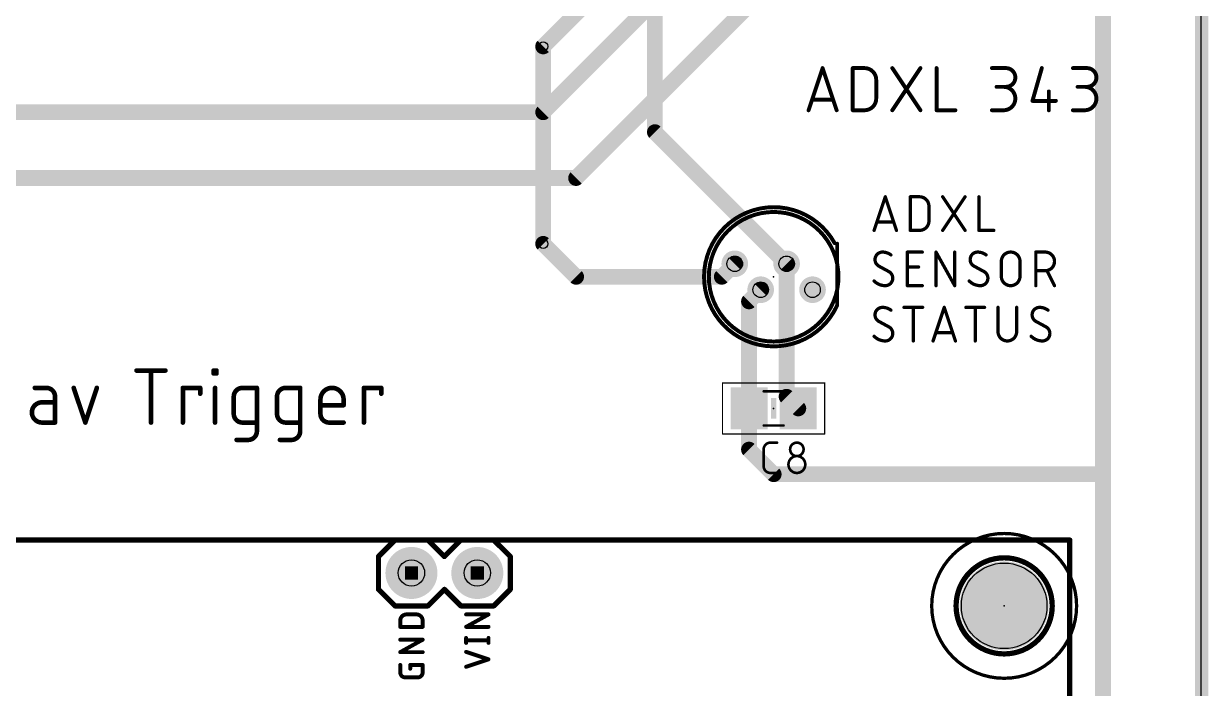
# Model space of a CAD drawing. Extents: x -9 to 239, y 2 to 147.
# Drawn here: x 190.78 to 236.47, y 75.56 to 101.21 of the extents above; entities that cross this region are included whole.
import ezdxf

# ---------------------------------------------------------------- set-up
doc = ezdxf.new("R2010")
doc.units = 0
for name, color, linetype in [('1', 12, 'CONTINUOUS'), ('16', 132, 'CONTINUOUS'), ('17', 110, 'CONTINUOUS'), ('18', 110, 'CONTINUOUS'), ('20', 53, 'CONTINUOUS'), ('21', 40, 'CONTINUOUS'), ('23', 53, 'CONTINUOUS'), ('25', 253, 'CONTINUOUS'), ('29', 253, 'CONTINUOUS'), ('30', 253, 'CONTINUOUS'), ('31', 253, 'CONTINUOUS'), ('35', 253, 'CONTINUOUS'), ('39', 12, 'CONTINUOUS'), ('41', 12, 'CONTINUOUS'), ('42', 132, 'CONTINUOUS'), ('44', 253, 'CONTINUOUS'), ('51', 253, 'CONTINUOUS')]:
    doc.layers.add(name, color=color, linetype=linetype)

# ---------------------------------------------------------------- blocks, each defined once
blk = doc.blocks.new('RECT')
blk.add_solid([(-0.5, -0.5), (0.5, -0.5), (-0.5, 0.5), (0.5, 0.5)])
blk = doc.blocks.new('ROUNDP')
at = {"const_width": 0.5}
blk.add_lwpolyline([(0, -0.25, 1), (0, 0.25, 1), (0, -0.25)], format="xyb", dxfattribs=at)
blk = doc.blocks.new('ROUNDV')
at = {"const_width": 0.5}
blk.add_lwpolyline([(0, -0.25, 1), (0, 0.25, 1), (0, -0.25)], format="xyb", dxfattribs=at)

msp = doc.modelspace()

# ---------------------------------------------------------------- linework, layer by layer
at = {"layer": '1', "const_width": 0.6096}
for points in [[(210.82, 97.79), (228.6, 115.57)], [(212.09, 95.25), (227.33, 110.49)], [(232.41, 106.68), (232.41, 83.82)], [(216.13, 105.64), (210.82, 100.33)], [(166.37, 97.79), (210.82, 97.79)], [(166.37, 95.25), (212.09, 95.25)], [(210.82, 92.71), (212.09, 91.44)], [(217.71, 91.44), (218.21, 91.94)], [(220.21, 91.94), (220.21, 86.81)], [(212.09, 91.44), (217.71, 91.44)], [(219.21, 90.94), (218.76, 90.49)], [(218.76, 90.49), (218.76, 86.36)], [(220.21, 86.81), (220.66, 86.36)], [(218.76, 84.77), (218.76, 86.36)], [(219.71, 83.82), (218.76, 84.77)], [(232.41, 83.82), (219.71, 83.82)], [(232.41, 83.82), (232.41, 26.67)]]:
    msp.add_lwpolyline(points, dxfattribs=at)
at = {"layer": '1', "const_width": 0.3048}
for points in [[(210.7122, 100.4378, 1), (210.9278, 100.2222)], [(210.7122, 97.8978, 1), (210.9278, 97.6822)], [(210.82, 97.6376, 1), (210.82, 97.9424)], [(211.9822, 95.3578, 1), (212.1978, 95.1422)], [(212.09, 95.0976, 1), (212.09, 95.4024)], [(210.9278, 92.8178, 1), (210.7122, 92.6022)], [(218.3178, 91.8322, 1), (218.1022, 92.0478)], [(220.3624, 91.94, 1), (220.0576, 91.94)], [(212.09, 91.5924, 1), (212.09, 91.2876)], [(211.9822, 91.3322, 1), (212.1978, 91.5478)], [(217.6022, 91.5478, 1), (217.8178, 91.3322)], [(217.71, 91.2876, 1), (217.71, 91.5924)], [(219.3178, 90.8322, 1), (219.1022, 91.0478)], [(218.6522, 90.5978, 1), (218.8678, 90.3822)], [(218.9124, 90.49, 1), (218.6076, 90.49)], [(220.3178, 86.9178, 1), (220.1022, 86.7022)], [(220.0576, 86.81, 1), (220.3624, 86.81)], [(218.9124, 86.36, 1), (218.6076, 86.36)], [(218.6076, 86.36, 1), (218.9124, 86.36)], [(220.5522, 86.2522, 1), (220.7678, 86.4678)], [(218.8678, 84.8778, 1), (218.6522, 84.6622)], [(218.6076, 84.77, 1), (218.9124, 84.77)], [(219.71, 83.9724, 1), (219.71, 83.6676)], [(219.6022, 83.7122, 1), (219.8178, 83.9278)], [(232.5624, 83.82, 1), (232.2576, 83.82)], [(232.41, 83.6676, 1), (232.41, 83.9724)], [(232.2576, 83.82, 1), (232.5624, 83.82)]]:
    msp.add_lwpolyline(points, format="xyb", dxfattribs=at)
at = {"layer": '16'}
for points, const_width in [([(236.22, 144.78), (236.22, 2.54)], 0.508), ([(215.13, 113.53), (215.13, 97.02)], 0.6096), ([(210.82, 100.33), (210.82, 92.71)], 0.6096), ([(215.13, 97.02), (220.21, 91.94)], 0.6096)]:
    msp.add_lwpolyline(points, dxfattribs=dict(at, const_width=const_width))
at = {"layer": '16', "const_width": 0.3048}
for points in [[(210.9724, 100.33, 1), (210.6676, 100.33)], [(215.2378, 97.1278, 1), (215.0222, 96.9122)], [(214.9776, 97.02, 1), (215.2824, 97.02)], [(210.6676, 92.71, 1), (210.9724, 92.71)], [(220.1022, 91.8322, 1), (220.3178, 92.0478)]]:
    msp.add_lwpolyline(points, format="xyb", dxfattribs=at)
at = {"layer": '20'}
msp.add_line((236.2, 2.54), (236.2, 143.18), dxfattribs=at)
msp.add_circle((228.6, 78.74), 1.651, dxfattribs=at)
at = {"layer": '21'}
for points, const_width in [([(222.06, 92.74, 4.2361), (222.16, 90.34)], 0.1524), ([(219.71, 88.94, 1), (219.71, 93.94, 1), (219.71, 88.94)], 0.1524), ([(222.0267, 92.7216, 1), (222.0933, 92.7584)], 0.0762), ([(222.1981, 92.715, 1), (222.1219, 92.715)], 0.0762), ([(222.1219, 90.34, 1), (222.1981, 90.34)], 0.0762), ([(222.1948, 90.3244, 1), (222.1252, 90.3556)], 0.0762), ([(205.105, 81.3308, 1), (205.105, 81.2292)], 0.1016), ([(205.1409, 81.2441, 1), (205.0691, 81.3159)], 0.1016), ([(206.4109, 81.3159, 1), (206.3391, 81.2441)], 0.1016), ([(206.375, 81.2292, 1), (206.375, 81.3308)], 0.1016), ([(207.645, 81.3308, 1), (207.645, 81.2292)], 0.1016), ([(207.6809, 81.2441, 1), (207.6091, 81.3159)], 0.1016), ([(208.9509, 81.3159, 1), (208.8791, 81.2441)], 0.1016), ([(208.915, 81.2292, 1), (208.915, 81.3308)], 0.1016), ([(231.1808, 81.28, 1), (231.0792, 81.28)], 0.1016), ([(231.13, 81.2292, 1), (231.13, 81.3308)], 0.1016), ([(204.5208, 80.645, 1), (204.4192, 80.645)], 0.1016), ([(204.4341, 80.6809, 1), (204.5059, 80.6091)], 0.1016), ([(206.9741, 80.6809, 1), (207.0459, 80.6091)], 0.1016), ([(206.9741, 80.6091, 1), (207.0459, 80.6809)], 0.1016), ([(209.6008, 80.645, 1), (209.4992, 80.645)], 0.1016), ([(209.5141, 80.6091, 1), (209.5859, 80.6809)], 0.1016), ([(204.5059, 79.4109, 1), (204.4341, 79.3391)], 0.1016), ([(204.4192, 79.375, 1), (204.5208, 79.375)], 0.1016), ([(207.0459, 79.4109, 1), (206.9741, 79.3391)], 0.1016), ([(207.0459, 79.3391, 1), (206.9741, 79.4109)], 0.1016), ([(209.4992, 79.375, 1), (209.6008, 79.375)], 0.1016), ([(209.5859, 79.3391, 1), (209.5141, 79.4109)], 0.1016), ([(205.105, 78.7908, 1), (205.105, 78.6892)], 0.1016), ([(205.0691, 78.7041, 1), (205.1409, 78.7759)], 0.1016), ([(206.3391, 78.7759, 1), (206.4109, 78.7041)], 0.1016), ([(206.375, 78.6892, 1), (206.375, 78.7908)], 0.1016), ([(207.645, 78.7908, 1), (207.645, 78.6892)], 0.1016), ([(207.6091, 78.7041, 1), (207.6809, 78.7759)], 0.1016), ([(208.8791, 78.7759, 1), (208.9509, 78.7041)], 0.1016), ([(208.915, 78.6892, 1), (208.915, 78.7908)], 0.1016), ([(205.5481, 78.4098, 0.4142), (205.3082, 78.1699)], 0.1524), ([(205.3463, 78.1699, 1), (205.2701, 78.1699)], 0.0762), ([(205.2701, 78.1699, 1), (205.3463, 78.1699)], 0.0762), ([(205.5481, 78.4479, 1), (205.5481, 78.3717)], 0.0762), ([(205.5481, 78.3717, 1), (205.5481, 78.4479)], 0.0762), ([(206.1718, 78.1699, 0.4142), (205.9319, 78.4098)], 0.1524), ([(205.9319, 78.4479, 1), (205.9319, 78.3717)], 0.0762), ([(205.9319, 78.3717, 1), (205.9319, 78.4479)], 0.0762), ([(206.2099, 78.1699, 1), (206.1337, 78.1699)], 0.0762), ([(206.1337, 78.1699, 1), (206.2099, 78.1699)], 0.0762), ([(207.8482, 78.4479, 1), (207.8482, 78.3717)], 0.0762), ([(208.7303, 78.3765, 1), (208.6933, 78.4431)], 0.0762), ([(208.7118, 78.3717, 1), (208.7118, 78.4479)], 0.0762), ([(205.3082, 77.9681, 1), (205.3082, 77.8919)], 0.0762), ([(205.2701, 77.93, 1), (205.3463, 77.93)], 0.0762), ([(206.1337, 77.93, 1), (206.2099, 77.93)], 0.0762), ([(206.1718, 77.8919, 1), (206.1718, 77.9681)], 0.0762), ([(207.8482, 77.9681, 1), (207.8482, 77.8919)], 0.0762), ([(207.8297, 77.9633, 1), (207.8667, 77.8967)], 0.0762), ([(208.7118, 77.8919, 1), (208.7118, 77.9681)], 0.0762), ([(205.3082, 77.4725, 1), (205.3082, 77.3963)], 0.0762), ([(206.1903, 77.4011, 1), (206.1533, 77.4677)], 0.0762), ([(206.1718, 77.3963, 1), (206.1718, 77.4725)], 0.0762), ([(207.8863, 77.5039, 1), (207.8101, 77.5039)], 0.0762), ([(207.8482, 77.446, 1), (207.8482, 77.3698)], 0.0762), ([(207.8101, 77.312, 1), (207.8863, 77.312)], 0.0762), ([(208.7499, 77.5039, 1), (208.6737, 77.5039)], 0.0762), ([(208.6737, 77.312, 1), (208.7499, 77.312)], 0.0762), ([(208.7118, 77.3698, 1), (208.7118, 77.446)], 0.0762), ([(205.3082, 76.9928, 1), (205.3082, 76.9166)], 0.0762), ([(205.2897, 76.988, 1), (205.3267, 76.9214)], 0.0762), ([(206.1718, 76.9166, 1), (206.1718, 76.9928)], 0.0762), ([(207.8602, 77.0004, 1), (207.8362, 76.9281)], 0.0762), ([(205.3463, 76.4591, 1), (205.2701, 76.4591)], 0.0762), ([(205.7301, 76.4591, 1), (205.6539, 76.4591)], 0.0762), ([(205.692, 76.4972, 1), (205.692, 76.421)], 0.0762), ([(205.6539, 76.3152, 1), (205.7301, 76.3152)], 0.0762), ([(206.2099, 76.4591, 1), (206.1337, 76.4591)], 0.0762), ([(206.1718, 76.421, 1), (206.1718, 76.4972)], 0.0762), ([(207.8362, 76.4247, 1), (207.8602, 76.3524)], 0.0762), ([(208.7238, 76.6403, 1), (208.6998, 76.7125)], 0.0762), ([(208.6998, 76.6403, 1), (208.7238, 76.7125)], 0.0762), ([(205.3082, 76.1712, 0.4142), (205.5001, 75.9793)], 0.1524), ([(205.3463, 76.1712, 1), (205.2701, 76.1712)], 0.0762), ([(205.2701, 76.1712, 1), (205.3463, 76.1712)], 0.0762), ([(205.5001, 76.0174, 1), (205.5001, 75.9412)], 0.0762), ([(205.5001, 75.9412, 1), (205.5001, 76.0174)], 0.0762), ([(205.9799, 75.9793, 0.4142), (206.1718, 76.1712)], 0.1524), ([(205.9799, 76.0174, 1), (205.9799, 75.9412)], 0.0762), ([(205.9799, 75.9412, 1), (205.9799, 76.0174)], 0.0762), ([(206.2099, 76.1712, 1), (206.1337, 76.1712)], 0.0762), ([(206.1337, 76.1712, 1), (206.2099, 76.1712)], 0.0762)]:
    msp.add_lwpolyline(points, format="xyb", dxfattribs=dict(at, const_width=const_width))
for points, const_width in [([(222.16, 90.34), (222.16, 92.715)], 0.1524), ([(231.13, 81.28), (172.72, 81.28)], 0.2032), ([(205.105, 81.28), (204.47, 80.645)], 0.2032), ([(205.105, 81.28), (206.375, 81.28)], 0.2032), ([(206.375, 81.28), (207.01, 80.645)], 0.2032), ([(207.01, 80.645), (207.645, 81.28)], 0.2032), ([(207.645, 81.28), (208.915, 81.28)], 0.2032), ([(208.915, 81.28), (209.55, 80.645)], 0.2032), ([(231.14, 17.78), (231.13, 81.28)], 0.2032), ([(204.47, 80.645), (204.47, 79.375)], 0.2032), ([(209.55, 80.645), (209.55, 79.375)], 0.2032), ([(204.47, 79.375), (205.105, 78.74)], 0.2032), ([(207.01, 79.375), (206.375, 78.74)], 0.2032), ([(207.645, 78.74), (207.01, 79.375)], 0.2032), ([(209.55, 79.375), (208.915, 78.74)], 0.2032), ([(206.375, 78.74), (205.105, 78.74)], 0.2032), ([(208.915, 78.74), (207.645, 78.74)], 0.2032), ([(205.3082, 77.93), (205.3082, 78.1699)], 0.1524), ([(205.5481, 78.4098), (205.9319, 78.4098)], 0.1524), ([(206.1718, 78.1699), (206.1718, 77.93)], 0.1524), ([(207.8482, 77.93), (208.7118, 78.4098)], 0.1524), ([(208.7118, 78.4098), (207.8482, 78.4098)], 0.1524), ([(206.1718, 77.93), (205.3082, 77.93)], 0.1524), ([(208.7118, 77.93), (207.8482, 77.93)], 0.1524), ([(205.3082, 76.9547), (206.1718, 77.4344)], 0.1524), ([(206.1718, 77.4344), (205.3082, 77.4344)], 0.1524), ([(207.8482, 77.312), (207.8482, 77.5039)], 0.1524), ([(207.8482, 77.4079), (208.7118, 77.4079)], 0.1524), ([(208.7118, 77.312), (208.7118, 77.5039)], 0.1524), ([(206.1718, 76.9547), (205.3082, 76.9547)], 0.1524), ([(208.7118, 76.6764), (207.8482, 76.9643)], 0.1524), ([(205.3082, 76.1712), (205.3082, 76.4591)], 0.1524), ([(205.692, 76.3152), (205.692, 76.4591)], 0.1524), ([(205.692, 76.4591), (206.1718, 76.4591)], 0.1524), ([(206.1718, 76.4591), (206.1718, 76.1712)], 0.1524), ([(207.8482, 76.3885), (208.7118, 76.6764)], 0.1524), ([(205.9799, 75.9793), (205.5001, 75.9793)], 0.1524)]:
    msp.add_lwpolyline(points, dxfattribs=dict(at, const_width=const_width))
at = {"layer": '23'}
for p in [(219.71, 91.44), (219.71, 86.36), (205.74, 80.01), (228.6, 78.74)]:
    msp.add_point(p, dxfattribs=at)
at = {"layer": '25'}
for points, const_width in [([(221.0562, 97.8662), (221.5981, 99.4918)], 0.1524), ([(221.5981, 99.4918), (222.1399, 97.8662)], 0.1524), ([(222.7617, 97.8662), (222.7617, 99.4918)], 0.1524), ([(222.7617, 99.4918), (223.2133, 99.4918)], 0.1524), ([(224.2867, 97.8662), (225.3704, 99.4918)], 0.1524), ([(224.2867, 99.4918), (225.3704, 97.8662)], 0.1524), ([(225.9952, 99.4918), (225.9952, 97.8662)], 0.1524), ([(228.1285, 99.4918), (228.6703, 99.4918)], 0.1524), ([(230.0528, 99.4918), (229.6916, 98.2274)], 0.1524), ([(231.2547, 99.4918), (231.7966, 99.4918)], 0.1524), ([(223.6649, 99.0402), (223.6649, 98.3178)], 0.1524), ([(228.6703, 98.7693), (228.3091, 98.7693)], 0.1524), ([(231.7966, 98.7693), (231.4353, 98.7693)], 0.1524), ([(222.0045, 98.2726), (221.1917, 98.2726)], 0.1524), ([(229.6916, 98.2274), (230.5947, 98.2274)], 0.1524), ([(230.3238, 98.5887), (230.3238, 97.8662)], 0.1524), ([(223.2133, 97.8662), (222.7617, 97.8662)], 0.1524), ([(225.9952, 97.8662), (226.7177, 97.8662)], 0.1524), ([(228.1285, 97.8662), (228.58, 97.8662)], 0.1524), ([(231.2547, 97.8662), (231.7063, 97.8662)], 0.1524), ([(223.5835, 93.2307), (224.0153, 94.5261)], 0.127), ([(224.0153, 94.5261), (224.4471, 93.2307)], 0.127), ([(224.9783, 93.2307), (224.9783, 94.5261)], 0.127), ([(224.9783, 94.5261), (225.3381, 94.5261)], 0.127), ([(226.2292, 93.2307), (227.0928, 94.5261)], 0.127), ([(226.2292, 94.5261), (227.0928, 93.2307)], 0.127), ([(227.6266, 94.5261), (227.6266, 93.2307)], 0.127), ([(225.698, 94.1663), (225.698, 93.5905)], 0.127), ([(224.3392, 93.5546), (223.6915, 93.5546)], 0.127), ([(225.3381, 93.2307), (224.9783, 93.2307)], 0.127), ([(227.6266, 93.2307), (228.2024, 93.2307)], 0.127), ([(224.8663, 91.0971), (224.8663, 92.3925)], 0.127), ([(224.8663, 92.3925), (225.4421, 92.3925)], 0.127), ([(225.9731, 91.0971), (225.9731, 92.3925)], 0.127), ([(225.9731, 92.3925), (226.6928, 91.0971)], 0.127), ([(226.6928, 91.0971), (226.6928, 92.3925)], 0.127), ([(229.8223, 91.0971), (229.8223, 92.3925)], 0.127), ([(229.8223, 92.3925), (230.1822, 92.3925)], 0.127), ([(224.1592, 91.6369), (223.7634, 91.8528)], 0.127), ([(224.8663, 91.8168), (225.2981, 91.8168)], 0.127), ([(227.829, 91.6369), (227.4332, 91.8528)], 0.127), ([(228.4908, 91.4569), (228.4908, 92.0327)], 0.127), ([(229.2104, 92.0327), (229.2104, 91.4569)], 0.127), ([(230.1822, 91.6728), (229.8223, 91.6728)], 0.127), ([(230.542, 91.0971), (230.2541, 91.6728)], 0.127), ([(225.4421, 91.0971), (224.8663, 91.0971)], 0.127), ([(224.7356, 90.2589), (225.4553, 90.2589)], 0.127), ([(225.0955, 88.9635), (225.0955, 90.2589)], 0.127), ([(225.8585, 88.9635), (226.2903, 90.2589)], 0.127), ([(226.2903, 90.2589), (226.7221, 88.9635)], 0.127), ([(227.1253, 90.2589), (227.8449, 90.2589)], 0.127), ([(227.4851, 88.9635), (227.4851, 90.2589)], 0.127), ([(228.3628, 90.2589), (228.3628, 89.3233)], 0.127), ([(229.0824, 89.3233), (229.0824, 90.2589)], 0.127), ([(224.1592, 89.5033), (223.7634, 89.7191)], 0.127), ([(230.2187, 89.5033), (229.8228, 89.7191)], 0.127), ([(226.6141, 89.2874), (225.9664, 89.2874)], 0.127), ([(195.136, 87.8205), (196.2508, 87.8205)], 0.1778), ([(195.6934, 85.8139), (195.6934, 87.8205)], 0.1778), ([(198.1094, 87.709), (198.1094, 87.8205)], 0.1778), ([(198.1094, 87.8205), (198.2209, 87.8205)], 0.1778), ([(198.2209, 87.709), (198.1094, 87.709)], 0.1778), ([(198.2209, 87.8205), (198.2209, 87.709)], 0.1778), ([(191.6581, 87.1516), (191.2122, 87.1516)], 0.1778), ([(191.9926, 85.8139), (191.9926, 86.8172)], 0.1778), ([(192.7139, 87.1516), (193.1598, 85.8139)], 0.1778), ([(193.1598, 85.8139), (193.6057, 87.1516)], 0.1778), ([(196.9237, 85.8139), (196.9237, 87.1516)], 0.1778), ([(196.9237, 87.1516), (197.5926, 87.1516)], 0.1778), ([(197.5926, 87.1516), (197.5926, 86.9287)], 0.1778), ([(198.1651, 85.8139), (198.1651, 87.1516)], 0.1778), ([(198.8868, 86.1483), (198.8868, 86.8172)], 0.1778), ([(199.2213, 87.1516), (199.7787, 87.1516)], 0.1778), ([(199.7787, 87.1516), (199.7787, 85.4795)], 0.1778), ([(200.5553, 86.1483), (200.5553, 86.8172)], 0.1778), ([(200.8897, 87.1516), (201.4471, 87.1516)], 0.1778), ([(201.4471, 87.1516), (201.4471, 85.4795)], 0.1778), ([(203.9065, 85.8139), (203.9065, 87.1516)], 0.1778), ([(203.9065, 87.1516), (204.5754, 87.1516)], 0.1778), ([(204.5754, 87.1516), (204.5754, 86.9287)], 0.1778), ([(191.9926, 86.5942), (191.4909, 86.5942)], 0.1778), ([(202.2302, 86.1483), (202.2302, 86.7057)], 0.1778), ([(203.1221, 86.4828), (202.2302, 86.4828)], 0.1778), ([(203.1221, 86.7057), (203.1221, 86.4828)], 0.1778), ([(191.4909, 85.8139), (191.9926, 85.8139)], 0.1778), ([(199.7787, 85.8139), (199.2213, 85.8139)], 0.1778), ([(201.4471, 85.8139), (200.8897, 85.8139)], 0.1778), ([(203.1221, 85.8139), (202.5647, 85.8139)], 0.1778), ([(199.4442, 85.145), (198.9983, 85.145)], 0.1778), ([(201.1127, 85.145), (200.6668, 85.145)], 0.1778), ([(219.5839, 85.0392), (219.8436, 85.0392)], 0.1016), ([(219.3243, 84.1304), (219.3243, 84.7796)], 0.1016), ([(219.8436, 83.8708), (219.5839, 83.8708)], 0.1016)]:
    msp.add_lwpolyline(points, dxfattribs=dict(at, const_width=const_width))
for points, const_width in [([(221.6342, 99.5038, 1), (221.5619, 99.4798)], 0.0762), ([(221.6342, 99.4798, 1), (221.5619, 99.5038)], 0.0762), ([(222.7998, 99.4918, 1), (222.7236, 99.4918)], 0.0762), ([(222.7617, 99.5299, 1), (222.7617, 99.4537)], 0.0762), ([(223.6649, 99.0402, 0.4142), (223.2133, 99.4918)], 0.1524), ([(223.2133, 99.5299, 1), (223.2133, 99.4537)], 0.0762), ([(223.2133, 99.4537, 1), (223.2133, 99.5299)], 0.0762), ([(224.3184, 99.5129, 1), (224.255, 99.4707)], 0.0762), ([(225.4021, 99.4707, 1), (225.3387, 99.5129)], 0.0762), ([(226.0333, 99.4918, 1), (225.9571, 99.4918)], 0.0762), ([(228.1285, 99.5299, 1), (228.1285, 99.4537)], 0.0762), ([(228.6703, 98.7693, 1), (228.6703, 99.4918)], 0.1524), ([(228.6703, 99.5299, 1), (228.6703, 99.4537)], 0.0762), ([(228.6703, 99.4537, 1), (228.6703, 99.5299)], 0.0762), ([(230.0895, 99.4813, 1), (230.0162, 99.5023)], 0.0762), ([(231.2547, 99.5299, 1), (231.2547, 99.4537)], 0.0762), ([(231.7966, 98.7693, 1), (231.7966, 99.4918)], 0.1524), ([(231.7966, 99.5299, 1), (231.7966, 99.4537)], 0.0762), ([(231.7966, 99.4537, 1), (231.7966, 99.5299)], 0.0762), ([(223.7029, 99.0402, 1), (223.6268, 99.0402)], 0.0762), ([(223.6268, 99.0402, 1), (223.7029, 99.0402)], 0.0762), ([(228.3091, 98.8074, 1), (228.3091, 98.7312)], 0.0762), ([(228.58, 97.8662, 1), (228.58, 98.7693)], 0.1524), ([(228.58, 98.8074, 1), (228.58, 98.7312)], 0.0762), ([(228.6703, 98.8074, 1), (228.6703, 98.7312)], 0.0762), ([(228.6703, 98.7312, 1), (228.6703, 98.8074)], 0.0762), ([(231.4353, 98.8074, 1), (231.4353, 98.7312)], 0.0762), ([(231.7063, 97.8662, 1), (231.7063, 98.7693)], 0.1524), ([(231.7063, 98.8074, 1), (231.7063, 98.7312)], 0.0762), ([(231.7966, 98.8074, 1), (231.7966, 98.7312)], 0.0762), ([(231.7966, 98.7312, 1), (231.7966, 98.8074)], 0.0762), ([(221.1917, 98.3107, 1), (221.1917, 98.2345)], 0.0762), ([(222.0045, 98.2345, 1), (222.0045, 98.3107)], 0.0762), ([(223.2133, 97.8662, 0.4142), (223.6649, 98.3178)], 0.1524), ([(223.7029, 98.3178, 1), (223.6268, 98.3178)], 0.0762), ([(223.6268, 98.3178, 1), (223.7029, 98.3178)], 0.0762), ([(229.6916, 98.2655, 1), (229.6916, 98.1893)], 0.0762), ([(229.655, 98.2379, 1), (229.7282, 98.217)], 0.0762), ([(230.3619, 98.5887, 1), (230.2857, 98.5887)], 0.0762), ([(230.5947, 98.1893, 1), (230.5947, 98.2655)], 0.0762), ([(221.0201, 97.8782, 1), (221.0923, 97.8542)], 0.0762), ([(222.1038, 97.8542, 1), (222.1761, 97.8782)], 0.0762), ([(222.7617, 97.9043, 1), (222.7617, 97.8281)], 0.0762), ([(222.7236, 97.8662, 1), (222.7998, 97.8662)], 0.0762), ([(223.2133, 97.9043, 1), (223.2133, 97.8281)], 0.0762), ([(223.2133, 97.8281, 1), (223.2133, 97.9043)], 0.0762), ([(224.255, 97.8873, 1), (224.3184, 97.8451)], 0.0762), ([(225.3387, 97.8451, 1), (225.4021, 97.8873)], 0.0762), ([(225.9952, 97.9043, 1), (225.9952, 97.8281)], 0.0762), ([(225.9571, 97.8662, 1), (226.0333, 97.8662)], 0.0762), ([(226.7177, 97.8281, 1), (226.7177, 97.9043)], 0.0762), ([(228.1285, 97.9043, 1), (228.1285, 97.8281)], 0.0762), ([(228.58, 97.9043, 1), (228.58, 97.8281)], 0.0762), ([(228.58, 97.8281, 1), (228.58, 97.9043)], 0.0762), ([(230.2857, 97.8662, 1), (230.3619, 97.8662)], 0.0762), ([(231.2547, 97.9043, 1), (231.2547, 97.8281)], 0.0762), ([(231.7063, 97.9043, 1), (231.7063, 97.8281)], 0.0762), ([(231.7063, 97.8281, 1), (231.7063, 97.9043)], 0.0762), ([(224.0454, 94.5361, 1), (223.9852, 94.5161)], 0.0635), ([(224.0454, 94.5161, 1), (223.9852, 94.5361)], 0.0635), ([(224.9783, 94.5579, 1), (224.9783, 94.4943)], 0.0635), ([(225.01, 94.5261, 1), (224.9465, 94.5261)], 0.0635), ([(225.3381, 94.5579, 1), (225.3381, 94.4943)], 0.0635), ([(225.698, 94.1663, 0.4142), (225.3381, 94.5261)], 0.127), ([(225.3381, 94.4943, 1), (225.3381, 94.5579)], 0.0635), ([(226.2556, 94.5437, 1), (226.2027, 94.5085)], 0.0635), ([(227.1192, 94.5085, 1), (227.0663, 94.5437)], 0.0635), ([(227.6584, 94.5261, 1), (227.5949, 94.5261)], 0.0635), ([(225.7297, 94.1663, 1), (225.6662, 94.1663)], 0.0635), ([(225.6662, 94.1663, 1), (225.7297, 94.1663)], 0.0635), ([(223.5534, 93.2407, 1), (223.6136, 93.2207)], 0.0635), ([(223.6915, 93.5863, 1), (223.6915, 93.5228)], 0.0635), ([(224.3392, 93.5228, 1), (224.3392, 93.5863)], 0.0635), ([(224.417, 93.2207, 1), (224.4772, 93.2407)], 0.0635), ([(224.9783, 93.2625, 1), (224.9783, 93.1989)], 0.0635), ([(224.9465, 93.2307, 1), (225.01, 93.2307)], 0.0635), ([(225.3381, 93.2307, 0.4142), (225.698, 93.5905)], 0.127), ([(225.3381, 93.2624, 1), (225.3381, 93.1989)], 0.0635), ([(225.3381, 93.1989, 1), (225.3381, 93.2625)], 0.0635), ([(225.7297, 93.5905, 1), (225.6662, 93.5905)], 0.0635), ([(225.6662, 93.5905, 1), (225.7297, 93.5905)], 0.0635), ([(226.2027, 93.2483, 1), (226.2556, 93.2131)], 0.0635), ([(227.0663, 93.2131, 1), (227.1192, 93.2483)], 0.0635), ([(227.6266, 93.2625, 1), (227.6266, 93.1989)], 0.0635), ([(227.5949, 93.2307, 1), (227.6584, 93.2307)], 0.0635), ([(228.2024, 93.1989, 1), (228.2024, 93.2625)], 0.0635), ([(223.9074, 92.3925, 0.4142), (223.6195, 92.1046)], 0.127), ([(223.9073, 92.4243, 1), (223.9074, 92.3607)], 0.0635), ([(224.2312, 92.2846, 0.1623), (223.9074, 92.3925)], 0.127), ([(223.9074, 92.3607, 1), (223.9074, 92.4243)], 0.0635), ([(224.2121, 92.2592, 1), (224.2503, 92.3099)], 0.0635), ([(224.8663, 92.4243, 1), (224.8663, 92.3607)], 0.0635), ([(224.8981, 92.3925, 1), (224.8346, 92.3925)], 0.0635), ([(225.4421, 92.3607, 1), (225.4421, 92.4243)], 0.0635), ([(226.0049, 92.3925, 1), (225.9414, 92.3925)], 0.0635), ([(226.0009, 92.4079, 1), (225.9454, 92.3771)], 0.0635), ([(226.7245, 92.3925, 1), (226.661, 92.3925)], 0.0635), ([(227.5771, 92.3925, 0.4142), (227.2893, 92.1046)], 0.127), ([(227.5771, 92.4243, 1), (227.5771, 92.3607)], 0.0635), ([(227.901, 92.2846, 0.1623), (227.5771, 92.3925)], 0.127), ([(227.5771, 92.3607, 1), (227.5771, 92.4243)], 0.0635), ([(227.8819, 92.2592, 1), (227.92, 92.3099)], 0.0635), ([(229.2104, 92.0327, 1), (228.4908, 92.0327)], 0.127), ([(229.8223, 92.4243, 1), (229.8223, 92.3607)], 0.0635), ([(229.8541, 92.3925, 1), (229.7906, 92.3925)], 0.0635), ([(230.1822, 92.4243, 1), (230.1822, 92.3607)], 0.0635), ([(230.1822, 91.6728, 1), (230.1822, 92.3925)], 0.127), ([(230.1822, 92.3607, 1), (230.1822, 92.4243)], 0.0635), ([(223.6195, 92.1046, 0.2656), (223.7634, 91.8528)], 0.127), ([(223.6512, 92.1046, 1), (223.5877, 92.1046)], 0.0635), ([(223.5877, 92.1046, 1), (223.6512, 92.1046)], 0.0635), ([(223.7786, 91.8806, 1), (223.7482, 91.8249)], 0.0635), ([(223.7473, 91.8254, 1), (223.7795, 91.8801)], 0.0635), ([(224.8663, 91.8485, 1), (224.8663, 91.785)], 0.0635), ([(225.2981, 91.785, 1), (225.2981, 91.8485)], 0.0635), ([(227.2893, 92.1046, 0.2656), (227.4332, 91.8528)], 0.127), ([(227.321, 92.1046, 1), (227.2575, 92.1046)], 0.0635), ([(227.2575, 92.1046, 1), (227.321, 92.1046)], 0.0635), ([(227.4484, 91.8806, 1), (227.418, 91.8249)], 0.0635), ([(227.4171, 91.8254, 1), (227.4493, 91.8801)], 0.0635), ([(228.5225, 92.0327, 1), (228.459, 92.0327)], 0.0635), ([(228.459, 92.0327, 1), (228.5225, 92.0327)], 0.0635), ([(229.2422, 92.0327, 1), (229.1787, 92.0327)], 0.0635), ([(229.1787, 92.0327, 1), (229.2422, 92.0327)], 0.0635), ([(224.0153, 91.0971, 0.4142), (224.3032, 91.385)], 0.127), ([(224.3032, 91.385, 0.2656), (224.1592, 91.6369)], 0.127), ([(224.1754, 91.6642, 1), (224.1431, 91.6095)], 0.0635), ([(224.144, 91.609, 1), (224.1744, 91.6647)], 0.0635), ([(224.3349, 91.385, 1), (224.2714, 91.385)], 0.0635), ([(224.2714, 91.385, 1), (224.3349, 91.385)], 0.0635), ([(227.6851, 91.0971, 0.4142), (227.973, 91.385)], 0.127), ([(227.973, 91.385, 0.2656), (227.829, 91.6369)], 0.127), ([(227.8451, 91.6642, 1), (227.8129, 91.6095)], 0.0635), ([(227.8138, 91.609, 1), (227.8442, 91.6647)], 0.0635), ([(228.0047, 91.385, 1), (227.9412, 91.385)], 0.0635), ([(227.9412, 91.385, 1), (228.0047, 91.385)], 0.0635), ([(228.4908, 91.4569, 1), (229.2104, 91.4569)], 0.127), ([(228.5225, 91.4569, 1), (228.459, 91.4569)], 0.0635), ([(228.459, 91.4569, 1), (228.5225, 91.4569)], 0.0635), ([(229.2422, 91.4569, 1), (229.1787, 91.4569)], 0.0635), ([(229.1787, 91.4569, 1), (229.2422, 91.4569)], 0.0635), ([(229.8223, 91.7046, 1), (229.8223, 91.6411)], 0.0635), ([(230.1822, 91.7046, 1), (230.1822, 91.6411)], 0.0635), ([(230.1822, 91.6411, 1), (230.1822, 91.7046)], 0.0635), ([(230.2825, 91.687, 1), (230.2257, 91.6586)], 0.0635), ([(223.5835, 91.277, 0.2), (224.0153, 91.0971)], 0.127), ([(223.606, 91.2994, 1), (223.561, 91.2547)], 0.0635), ([(224.0153, 91.1288, 1), (224.0153, 91.0653)], 0.0635), ([(224.0153, 91.0654, 1), (224.0153, 91.1288)], 0.0635), ([(224.8663, 91.1288, 1), (224.8663, 91.0653)], 0.0635), ([(224.8346, 91.0971, 1), (224.8981, 91.0971)], 0.0635), ([(225.4421, 91.0653, 1), (225.4421, 91.1288)], 0.0635), ([(225.9414, 91.0971, 1), (226.0049, 91.0971)], 0.0635), ([(226.661, 91.0971, 1), (226.7245, 91.0971)], 0.0635), ([(226.665, 91.0817, 1), (226.7205, 91.1125)], 0.0635), ([(227.2533, 91.277, 0.2), (227.6851, 91.0971)], 0.127), ([(227.2758, 91.2994, 1), (227.2307, 91.2547)], 0.0635), ([(227.6851, 91.1288, 1), (227.6851, 91.0653)], 0.0635), ([(227.6851, 91.0654, 1), (227.6851, 91.1288)], 0.0635), ([(229.7906, 91.0971, 1), (229.8541, 91.0971)], 0.0635), ([(230.5136, 91.0829, 1), (230.5704, 91.1113)], 0.0635), ([(223.9074, 90.2589, 0.4142), (223.6195, 89.971)], 0.127), ([(223.6195, 89.971, 0.2656), (223.7634, 89.7191)], 0.127), ([(223.6512, 89.971, 1), (223.5877, 89.971)], 0.0635), ([(223.9073, 90.2907, 1), (223.9074, 90.2272)], 0.0635), ([(224.2312, 90.151, 0.1623), (223.9074, 90.2589)], 0.127), ([(223.9074, 90.2272, 1), (223.9074, 90.2907)], 0.0635), ([(224.2121, 90.1256, 1), (224.2503, 90.1763)], 0.0635), ([(224.7356, 90.2907, 1), (224.7356, 90.2272)], 0.0635), ([(225.1272, 90.2589, 1), (225.0637, 90.2589)], 0.0635), ([(225.4553, 90.2272, 1), (225.4553, 90.2907)], 0.0635), ([(226.3204, 90.2689, 1), (226.2602, 90.2489)], 0.0635), ([(226.3204, 90.2489, 1), (226.2602, 90.2689)], 0.0635), ([(227.1253, 90.2907, 1), (227.1253, 90.2272)], 0.0635), ([(227.5169, 90.2589, 1), (227.4534, 90.2589)], 0.0635), ([(227.8449, 90.2272, 1), (227.8449, 90.2907)], 0.0635), ([(228.3945, 90.2589, 1), (228.331, 90.2589)], 0.0635), ([(229.1142, 90.2589, 1), (229.0507, 90.2589)], 0.0635), ([(229.9668, 90.2589, 0.4142), (229.6789, 89.971)], 0.127), ([(229.6789, 89.971, 0.2656), (229.8228, 89.7191)], 0.127), ([(229.7106, 89.971, 1), (229.6472, 89.971)], 0.0635), ([(229.9668, 90.2907, 1), (229.9668, 90.2272)], 0.0635), ([(230.2906, 90.151, 0.1623), (229.9668, 90.2589)], 0.127), ([(229.9668, 90.2272, 1), (229.9668, 90.2907)], 0.0635), ([(230.2716, 90.1256, 1), (230.3097, 90.1763)], 0.0635), ([(223.5877, 89.971, 1), (223.6512, 89.971)], 0.0635), ([(223.7786, 89.747, 1), (223.7482, 89.6913)], 0.0635), ([(223.7473, 89.6918, 1), (223.7795, 89.7465)], 0.0635), ([(224.3032, 89.2514, 0.2656), (224.1592, 89.5033)], 0.127), ([(224.1754, 89.5306, 1), (224.1431, 89.4759)], 0.0635), ([(224.144, 89.4754, 1), (224.1744, 89.5311)], 0.0635), ([(229.6472, 89.971, 1), (229.7106, 89.971)], 0.0635), ([(229.838, 89.747, 1), (229.8076, 89.6913)], 0.0635), ([(229.8067, 89.6918, 1), (229.839, 89.7465)], 0.0635), ([(230.2348, 89.5306, 1), (230.2025, 89.4759)], 0.0635), ([(230.3626, 89.2514, 0.2656), (230.2187, 89.5033)], 0.127), ([(230.2034, 89.4754, 1), (230.2339, 89.5311)], 0.0635), ([(223.5835, 89.1434, 0.2), (224.0153, 88.9635)], 0.127), ([(223.606, 89.1658, 1), (223.561, 89.1211)], 0.0635), ([(224.0153, 88.9635, 0.4142), (224.3032, 89.2514)], 0.127), ([(224.3349, 89.2514, 1), (224.2714, 89.2514)], 0.0635), ([(224.2714, 89.2514, 1), (224.3349, 89.2514)], 0.0635), ([(225.9664, 89.3191, 1), (225.9664, 89.2556)], 0.0635), ([(226.6141, 89.2556, 1), (226.6141, 89.3191)], 0.0635), ([(228.3628, 89.3233, 1), (229.0824, 89.3233)], 0.127), ([(228.3945, 89.3233, 1), (228.331, 89.3233)], 0.0635), ([(228.331, 89.3233, 1), (228.3945, 89.3233)], 0.0635), ([(229.1142, 89.3233, 1), (229.0507, 89.3233)], 0.0635), ([(229.0507, 89.3233, 1), (229.1142, 89.3233)], 0.0635), ([(229.6429, 89.1434, 0.2), (230.0747, 88.9635)], 0.127), ([(229.6655, 89.1658, 1), (229.6204, 89.1211)], 0.0635), ([(230.0747, 88.9635, 0.4142), (230.3626, 89.2514)], 0.127), ([(230.3943, 89.2514, 1), (230.3308, 89.2514)], 0.0635), ([(230.3308, 89.2514, 1), (230.3943, 89.2514)], 0.0635), ([(224.0153, 88.9952, 1), (224.0153, 88.9317)], 0.0635), ([(224.0153, 88.9318, 1), (224.0153, 88.9952)], 0.0635), ([(225.0637, 88.9635, 1), (225.1272, 88.9635)], 0.0635), ([(225.8284, 88.9735, 1), (225.8886, 88.9535)], 0.0635), ([(226.692, 88.9535, 1), (226.7522, 88.9735)], 0.0635), ([(227.4534, 88.9635, 1), (227.5169, 88.9635)], 0.0635), ([(230.0747, 88.9952, 1), (230.0747, 88.9317)], 0.0635), ([(230.0747, 88.9318, 1), (230.0747, 88.9952)], 0.0635), ([(195.136, 87.865, 1), (195.136, 87.7761)], 0.0889), ([(195.7378, 87.8205, 1), (195.6489, 87.8205)], 0.0889), ([(196.2508, 87.7761, 1), (196.2508, 87.865)], 0.0889), ([(198.1539, 87.8205, 1), (198.065, 87.8205)], 0.0889), ([(198.1094, 87.865, 1), (198.1094, 87.7761)], 0.0889), ([(198.1094, 87.7535, 1), (198.1094, 87.6646)], 0.0889), ([(198.065, 87.709, 1), (198.1539, 87.709)], 0.0889), ([(198.2653, 87.8205, 1), (198.1764, 87.8205)], 0.0889), ([(198.1764, 87.709, 1), (198.2653, 87.709)], 0.0889), ([(198.2209, 87.7761, 1), (198.2209, 87.865)], 0.0889), ([(198.2209, 87.6646, 1), (198.2209, 87.7535)], 0.0889), ([(191.2122, 87.1961, 1), (191.2122, 87.1072)], 0.0889), ([(191.9926, 86.8172, 0.4142), (191.6581, 87.1516)], 0.1778), ([(191.6581, 87.1961, 1), (191.6581, 87.1072)], 0.0889), ([(191.6581, 87.1072, 1), (191.6581, 87.1961)], 0.0889), ([(192.037, 86.8172, 1), (191.9481, 86.8172)], 0.0889), ([(191.9481, 86.8172, 1), (192.037, 86.8172)], 0.0889), ([(192.7561, 87.1657, 1), (192.6717, 87.1376)], 0.0889), ([(193.6479, 87.1376, 1), (193.5635, 87.1657)], 0.0889), ([(196.9682, 87.1516, 1), (196.8793, 87.1516)], 0.0889), ([(196.9237, 87.1961, 1), (196.9237, 87.1072)], 0.0889), ([(197.6371, 87.1516, 1), (197.5482, 87.1516)], 0.0889), ([(197.5482, 86.9287, 1), (197.6371, 86.9287)], 0.0889), ([(197.5926, 87.1072, 1), (197.5926, 87.1961)], 0.0889), ([(198.2096, 87.1516, 1), (198.1207, 87.1516)], 0.0889), ([(199.2213, 87.1516, 0.4142), (198.8868, 86.8172)], 0.1778), ([(198.9313, 86.8172, 1), (198.8424, 86.8172)], 0.0889), ([(198.8424, 86.8172, 1), (198.9313, 86.8172)], 0.0889), ([(199.2213, 87.1961, 1), (199.2213, 87.1072)], 0.0889), ([(199.2213, 87.1072, 1), (199.2213, 87.1961)], 0.0889), ([(199.8231, 87.1516, 1), (199.7342, 87.1516)], 0.0889), ([(199.7787, 87.1072, 1), (199.7787, 87.1961)], 0.0889), ([(200.5997, 86.8172, 1), (200.5108, 86.8172)], 0.0889), ([(200.5108, 86.8172, 1), (200.5997, 86.8172)], 0.0889), ([(200.8897, 87.1516, 0.4142), (200.5553, 86.8172)], 0.1778), ([(200.8897, 87.1961, 1), (200.8897, 87.1072)], 0.0889), ([(200.8897, 87.1072, 1), (200.8897, 87.1961)], 0.0889), ([(201.4916, 87.1516, 1), (201.4027, 87.1516)], 0.0889), ([(201.4471, 87.1072, 1), (201.4471, 87.1961)], 0.0889), ([(203.122, 86.7057, 1), (202.2302, 86.7057)], 0.1778), ([(203.951, 87.1516, 1), (203.8621, 87.1516)], 0.0889), ([(203.9065, 87.1961, 1), (203.9065, 87.1072)], 0.0889), ([(204.6198, 87.1516, 1), (204.5309, 87.1516)], 0.0889), ([(204.5309, 86.9287, 1), (204.6198, 86.9287)], 0.0889), ([(204.5754, 87.1072, 1), (204.5754, 87.1961)], 0.0889), ([(191.4909, 86.5942, 1), (191.4909, 85.8139)], 0.1778), ([(191.4909, 86.6387, 1), (191.4909, 86.5498)], 0.0889), ([(191.4909, 86.5498, 1), (191.4909, 86.6387)], 0.0889), ([(191.9926, 86.5498, 1), (191.9926, 86.6387)], 0.0889), ([(202.2302, 86.5272, 1), (202.2302, 86.4383)], 0.0889), ([(202.2747, 86.7057, 1), (202.1858, 86.7057)], 0.0889), ([(202.1858, 86.7057, 1), (202.2747, 86.7057)], 0.0889), ([(203.1665, 86.7057, 1), (203.0776, 86.7057)], 0.0889), ([(203.0776, 86.7057, 1), (203.1665, 86.7057)], 0.0889), ([(203.0776, 86.4828, 1), (203.1665, 86.4828)], 0.0889), ([(203.1221, 86.4383, 1), (203.1221, 86.5272)], 0.0889), ([(191.4909, 85.8584, 1), (191.4909, 85.7695)], 0.0889), ([(191.4909, 85.7695, 1), (191.4909, 85.8584)], 0.0889), ([(191.9926, 85.7695, 1), (191.9926, 85.8584)], 0.0889), ([(198.8868, 86.1483, 0.4142), (199.2213, 85.8139)], 0.1778), ([(198.9313, 86.1483, 1), (198.8424, 86.1483)], 0.0889), ([(198.8424, 86.1483, 1), (198.9313, 86.1483)], 0.0889), ([(199.2213, 85.8584, 1), (199.2213, 85.7695)], 0.0889), ([(199.2213, 85.7695, 1), (199.2213, 85.8584)], 0.0889), ([(199.7787, 85.7695, 1), (199.7787, 85.8584)], 0.0889), ([(200.5997, 86.1483, 1), (200.5108, 86.1483)], 0.0889), ([(200.5108, 86.1483, 1), (200.5997, 86.1483)], 0.0889), ([(200.5553, 86.1483, 0.4142), (200.8897, 85.8139)], 0.1778), ([(200.8897, 85.8584, 1), (200.8897, 85.7695)], 0.0889), ([(200.8897, 85.7695, 1), (200.8897, 85.8584)], 0.0889), ([(201.4471, 85.7695, 1), (201.4471, 85.8584)], 0.0889), ([(202.2302, 86.1483, 0.4142), (202.5647, 85.8139)], 0.1778), ([(202.2747, 86.1483, 1), (202.1858, 86.1483)], 0.0889), ([(202.1858, 86.1483, 1), (202.2747, 86.1483)], 0.0889), ([(202.5647, 85.8584, 1), (202.5647, 85.7695)], 0.0889), ([(202.5647, 85.7695, 1), (202.5647, 85.8584)], 0.0889), ([(203.1221, 85.7695, 1), (203.1221, 85.8584)], 0.0889), ([(191.9481, 85.8139, 1), (192.037, 85.8139)], 0.0889), ([(193.1176, 85.828, 1), (193.202, 85.7998)], 0.0889), ([(193.1176, 85.7998, 1), (193.202, 85.828)], 0.0889), ([(195.6489, 85.8139, 1), (195.7378, 85.8139)], 0.0889), ([(196.8793, 85.8139, 1), (196.9682, 85.8139)], 0.0889), ([(198.1207, 85.8139, 1), (198.2096, 85.8139)], 0.0889), ([(199.4442, 85.145, 0.4142), (199.7787, 85.4795)], 0.1778), ([(199.8231, 85.4795, 1), (199.7342, 85.4795)], 0.0889), ([(199.7342, 85.4795, 1), (199.8231, 85.4795)], 0.0889), ([(201.1127, 85.145, 0.4142), (201.4471, 85.4795)], 0.1778), ([(201.4916, 85.4795, 1), (201.4027, 85.4795)], 0.0889), ([(201.4027, 85.4795, 1), (201.4916, 85.4795)], 0.0889), ([(203.8621, 85.8139, 1), (203.951, 85.8139)], 0.0889), ([(198.9983, 85.1895, 1), (198.9983, 85.1006)], 0.0889), ([(199.4442, 85.1895, 1), (199.4442, 85.1006)], 0.0889), ([(199.4442, 85.1006, 1), (199.4442, 85.1895)], 0.0889), ([(200.6668, 85.1895, 1), (200.6668, 85.1006)], 0.0889), ([(201.1127, 85.1895, 1), (201.1127, 85.1006)], 0.0889), ([(201.1127, 85.1006, 1), (201.1127, 85.1895)], 0.0889), ([(219.5839, 85.0392, 0.4142), (219.3243, 84.7796)], 0.1016), ([(219.5839, 85.0646, 1), (219.5839, 85.0138)], 0.0508), ([(219.5839, 85.0138, 1), (219.5839, 85.0646)], 0.0508), ([(219.8436, 85.0138, 1), (219.8436, 85.0646)], 0.0508), ([(220.8643, 84.7796, 1), (220.345, 84.7796)], 0.1016), ([(219.3497, 84.7796, 1), (219.2989, 84.7796)], 0.0508), ([(219.2989, 84.7796, 1), (219.3497, 84.7796)], 0.0508), ([(220.9292, 84.1954, 1), (220.2801, 84.1954)], 0.1016), ([(220.345, 84.7796, 1), (220.8643, 84.7796)], 0.1016), ([(220.3704, 84.7796, 1), (220.3196, 84.7796)], 0.0508), ([(220.3196, 84.7796, 1), (220.3704, 84.7796)], 0.0508), ([(220.8897, 84.7796, 1), (220.8389, 84.7796)], 0.0508), ([(220.8389, 84.7796, 1), (220.8897, 84.7796)], 0.0508), ([(219.3243, 84.1304, 0.4142), (219.5839, 83.8708)], 0.1016), ([(219.3497, 84.1304, 1), (219.2989, 84.1304)], 0.0508), ([(219.2989, 84.1304, 1), (219.3497, 84.1304)], 0.0508), ([(220.2801, 84.1954, 1), (220.9292, 84.1954)], 0.1016), ([(220.3055, 84.1954, 1), (220.2547, 84.1954)], 0.0508), ([(220.2547, 84.1954, 1), (220.3055, 84.1954)], 0.0508), ([(220.9546, 84.1954, 1), (220.9038, 84.1954)], 0.0508), ([(220.9038, 84.1954, 1), (220.9546, 84.1954)], 0.0508), ([(219.5839, 83.8962, 1), (219.5839, 83.8454)], 0.0508), ([(219.5839, 83.8454, 1), (219.5839, 83.8962)], 0.0508), ([(219.8436, 83.8454, 1), (219.8436, 83.8962)], 0.0508)]:
    msp.add_lwpolyline(points, format="xyb", dxfattribs=dict(at, const_width=const_width))
at = {"layer": '29', "const_width": 1.7145}
msp.add_lwpolyline([(228.6, 77.8828, 1), (228.6, 79.5973, 1), (228.6, 77.8828)], format="xyb", dxfattribs=at)
at = {"layer": '30', "const_width": 1.7145}
msp.add_lwpolyline([(228.6, 77.8828, 1), (228.6, 79.5973, 1), (228.6, 77.8828)], format="xyb", dxfattribs=at)
at = {"layer": '39', "const_width": 0.0508}
for points in [[(217.737, 87.343), (221.683, 87.343)], [(217.737, 85.377), (217.737, 87.343)], [(221.683, 87.343), (221.683, 85.377)], [(221.683, 85.377), (217.737, 85.377)]]:
    msp.add_lwpolyline(points, dxfattribs=at)
at = {"layer": '39'}
for points, const_width in [([(217.737, 87.3557, 1), (217.737, 87.3303)], 0.0254), ([(217.7497, 87.343, 1), (217.7243, 87.343)], 0.0254), ([(221.6957, 87.343, 1), (221.6703, 87.343)], 0.0254), ([(221.683, 87.3303, 1), (221.683, 87.3557)], 0.0254), ([(217.737, 85.3897, 1), (217.737, 85.3643)], 0.0254), ([(217.7243, 85.377, 1), (217.7497, 85.377)], 0.0254), ([(221.6703, 85.377, 1), (221.6957, 85.377)], 0.0254), ([(221.683, 85.3643, 1), (221.683, 85.3897)], 0.0254), ([(228.6, 75.946, 1), (228.6, 81.534, 1), (228.6, 75.946)], 0.127)]:
    msp.add_lwpolyline(points, format="xyb", dxfattribs=dict(at, const_width=const_width))
at = {"layer": '41'}
for points, const_width in [([(230.4542, 78.74, 1), (226.7458, 78.74)], 0.2032), ([(226.7458, 78.74, 1), (230.4542, 78.74)], 0.2032), ([(226.7966, 78.74, 1), (226.695, 78.74)], 0.1016), ([(226.695, 78.74, 1), (226.7966, 78.74)], 0.1016), ([(230.505, 78.74, 1), (230.4034, 78.74)], 0.1016), ([(230.4034, 78.74, 1), (230.505, 78.74)], 0.1016)]:
    msp.add_lwpolyline(points, format="xyb", dxfattribs=dict(at, const_width=const_width))
at = {"layer": '42'}
for points, const_width in [([(230.4542, 78.74, 1), (226.7458, 78.74)], 0.2032), ([(226.7458, 78.74, 1), (230.4542, 78.74)], 0.2032), ([(226.7966, 78.74, 1), (226.695, 78.74)], 0.1016), ([(226.695, 78.74, 1), (226.7966, 78.74)], 0.1016), ([(230.505, 78.74, 1), (230.4034, 78.74)], 0.1016), ([(230.4034, 78.74, 1), (230.505, 78.74)], 0.1016)]:
    msp.add_lwpolyline(points, format="xyb", dxfattribs=dict(at, const_width=const_width))
at = {"layer": '44'}
for centre, radius in [((210.82, 100.33), 0.175), ((210.82, 92.71), 0.175), ((218.21, 91.94), 0.3), ((220.21, 91.94), 0.3), ((219.21, 90.94), 0.3), ((221.21, 90.94), 0.3), ((205.74, 80.01), 0.508), ((208.28, 80.01), 0.508)]:
    msp.add_circle(centre, radius, dxfattribs=at)
at = {"layer": '51', "const_width": 0.1016}
for points in [[(220.066, 87.02), (219.329, 87.02)], [(220.091, 85.7), (219.329, 85.7)]]:
    msp.add_lwpolyline(points, dxfattribs=at)
at = {"layer": '51', "const_width": 0.0508}
for points in [[(219.329, 87.0454, 1), (219.329, 86.9946)], [(220.066, 86.9946, 1), (220.066, 87.0454)], [(219.329, 85.7254, 1), (219.329, 85.6746)], [(220.091, 85.6746, 1), (220.091, 85.7254)]]:
    msp.add_lwpolyline(points, format="xyb", dxfattribs=at)

# ---------------------------------------------------------------- block references
at = {"layer": '1', "xscale": 1.3, "yscale": 1.5, "rotation": 180}
for p in [(218.76, 86.36), (220.66, 86.36)]:
    msp.add_blockref('RECT', p, dxfattribs=at)
at = {"layer": '17', "xscale": 0.9, "yscale": 0.9}
for p in [(218.21, 91.94), (218.21, 91.94), (220.21, 91.94), (220.21, 91.94), (219.21, 90.94), (219.21, 90.94), (221.21, 90.94), (221.21, 90.94)]:
    msp.add_blockref('ROUNDP', p, dxfattribs=at)
at = {"layer": '17', "xscale": 1.8796, "yscale": 1.8796, "rotation": 90}
for p in [(205.74, 80.01), (205.74, 80.01), (208.28, 80.01), (208.28, 80.01)]:
    msp.add_blockref('ROUNDP', p, dxfattribs=at)
at = {"layer": '18', "xscale": 0.604, "yscale": 0.604}
for p in [(210.82, 100.33), (210.82, 100.33), (210.82, 92.71), (210.82, 92.71)]:
    msp.add_blockref('ROUNDV', p, dxfattribs=at)
at = {"layer": '29', "xscale": 1.027, "yscale": 1.027}
for p in [(218.21, 91.94), (220.21, 91.94), (219.21, 90.94), (221.21, 90.94)]:
    msp.add_blockref('ROUNDP', p, dxfattribs=at)
at = {"layer": '29'}
for name, p, xscale, yscale, rotation in [('RECT', (218.76, 86.36), 1.427, 1.627, 180), ('RECT', (220.66, 86.36), 1.427, 1.627, 180), ('ROUNDP', (205.74, 80.01), 2.0066, 2.0066, 90), ('ROUNDP', (208.28, 80.01), 2.0066, 2.0066, 90)]:
    msp.add_blockref(name, p, dxfattribs=dict(at, xscale=xscale, yscale=yscale, rotation=rotation))
at = {"layer": '30', "xscale": 1.027, "yscale": 1.027}
for p in [(218.21, 91.94), (220.21, 91.94), (219.21, 90.94), (221.21, 90.94)]:
    msp.add_blockref('ROUNDP', p, dxfattribs=at)
at = {"layer": '30', "xscale": 2.0066, "yscale": 2.0066, "rotation": 90}
for p in [(205.74, 80.01), (208.28, 80.01)]:
    msp.add_blockref('ROUNDP', p, dxfattribs=at)
at = {"layer": '31', "xscale": 1.3, "yscale": 1.5, "rotation": 180}
for p in [(218.76, 86.36), (220.66, 86.36)]:
    msp.add_blockref('RECT', p, dxfattribs=at)
at = {"layer": '35', "xscale": 0.2002, "yscale": 0.8002, "rotation": 180}
msp.add_blockref('RECT', (219.71, 86.36), dxfattribs=at)
at = {"layer": '51', "xscale": 0.7501, "yscale": 1.4501, "rotation": 180}
for p in [(218.9794, 86.3589), (220.4272, 86.3589)]:
    msp.add_blockref('RECT', p, dxfattribs=at)
at = {"layer": '51', "xscale": 0.508, "yscale": 0.508}
for p in [(205.74, 80.01), (208.28, 80.01)]:
    msp.add_blockref('RECT', p, dxfattribs=at)

doc.saveas('drawing.dxf')
